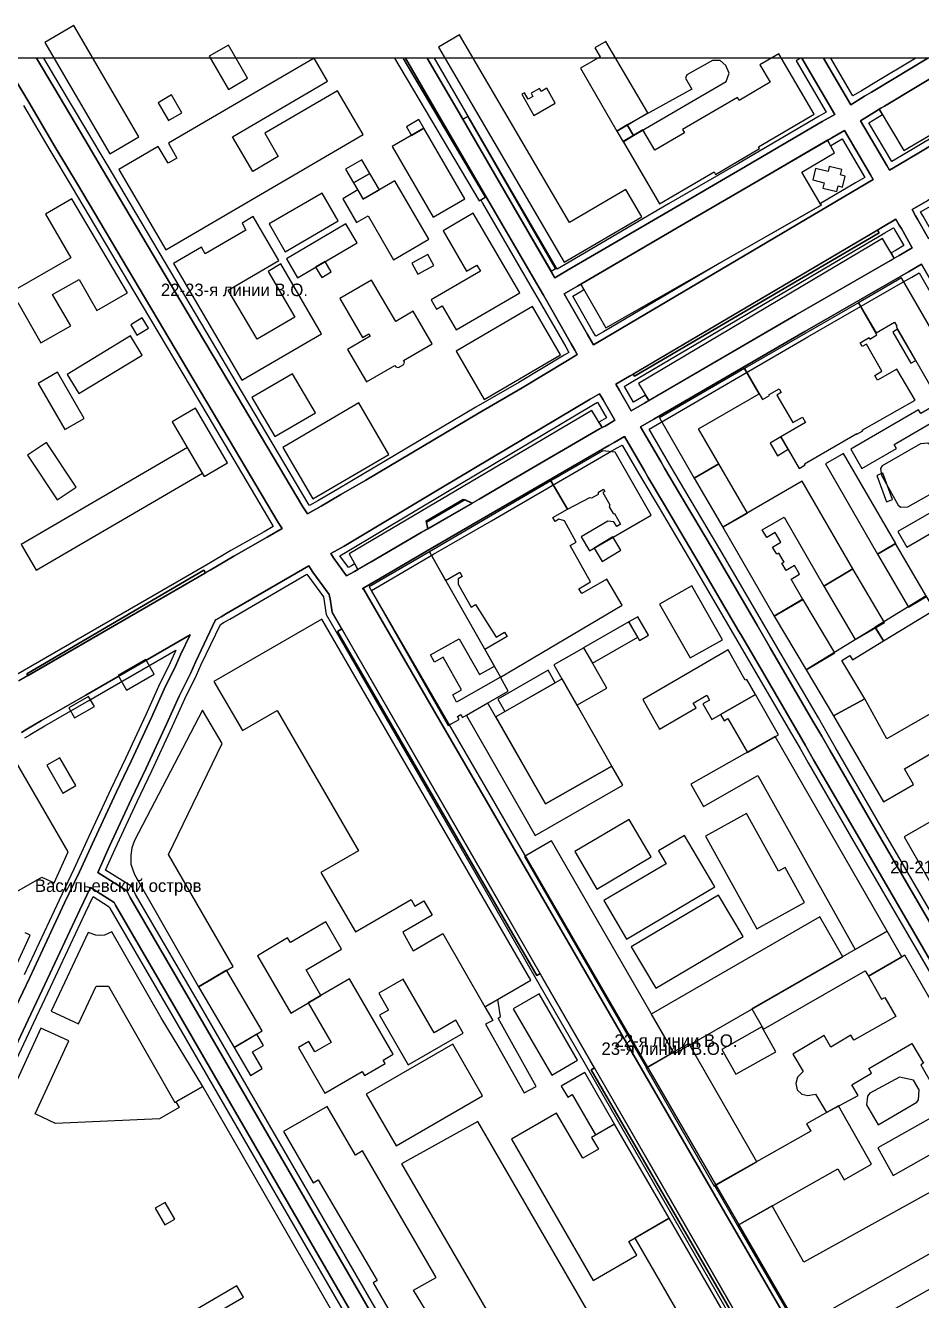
# Model space of a CAD drawing. Extents: x -1571 to 863, y -881 to 2148.
# Drawn here: x -1054 to -625, y 1454 to 2066 of the extents above; entities that cross this region are included whole.
import ezdxf

# ---------------------------------------------------------------- set-up
doc = ezdxf.new("R2010")
doc.units = 0
for name, color, linetype in [('AREAS', 62, 'CONTINUOUS'), ('BUILDINGS_CONTEXT', 9, 'CONTINUOUS'), ('LABELS', 7, 'CONTINUOUS'), ('LAND_EDGE', 8, 'CONTINUOUS'), ('ROADS_CITY', 8, 'CONTINUOUS'), ('SIDEWALKS', 9, 'CONTINUOUS')]:
    doc.layers.add(name, color=color, linetype=linetype)

msp = doc.modelspace()

# ---------------------------------------------------------------- linework, layer by layer
at = {"layer": 'AREAS'}
for points in [[(-877.4, 2050), (-836.8, 1981.6), (-833.8, 1983.4), (-873.3, 2050)], [(-644.819, 2025.546), (-633, 2005.7), (-557.7, 2050), (-609.177, 2050), (-607.787, 2047.74), (-611.666, 2045.353), (-642.304, 2027.03), (-644.01, 2026.026)], [(-765.7, 2018), (-762.7, 2012.9), (-718.2, 2038.9), (-716.9, 2042.9), (-718.4, 2046.5), (-721.2, 2048.9), (-724.9, 2049), (-737.2, 2042.1), (-737.8, 2040.5), (-734.7, 2035.1)], [(-844.672, 2020.774), (-824.808, 1986.559), (-802.316, 1947.818), (-800.2, 1949), (-842.3, 2022.1)], [(-788, 1941.607), (-776, 1920.7), (-672.6, 1979.5), (-682, 1995.3), (-666.3, 2004.6), (-669.639, 2010.641), (-706.333, 1989.212), (-739.834, 1969.712)], [(-762.936, 1898.477), (-762.3, 1897.4), (-644.9, 1966.2), (-645.72, 1967.547)], [(-760.3, 1894), (-755.394, 1885.793), (-685.055, 1926.694), (-639.44, 1953.003), (-637.635, 1954.035), (-643.2, 1963.6)], [(-847.9, 1909.5), (-834.4, 1886.3), (-797.7, 1907.7), (-811.2, 1930.9)], [(-931, 1863.3), (-916.6, 1838.6), (-880.1, 1859.9), (-894.5, 1884.6)], [(-899.2, 1812.2), (-895.017, 1804.736), (-888.655, 1808.394), (-864.661, 1822.391), (-861.509, 1824.216), (-862.3, 1828.1), (-844.5, 1838.5), (-840.177, 1836.57), (-836.855, 1838.494), (-818.56, 1849.091), (-779, 1872.127), (-777.744, 1872.803), (-782.7, 1881)], [(-644.2, 1853.2), (-643.7, 1850), (-635.8, 1835.5), (-634.5, 1834.6), (-631.1, 1834.7), (-611.7, 1845.7), (-610.9, 1847), (-611.6, 1850.5), (-620.2, 1864.3), (-621.5, 1865.3), (-625, 1865), (-643.4, 1854.4)], [(-1053.8, 1754.7), (-1053.251, 1753.876), (-968.111, 1803.084), (-968.9, 1804.4)], [(-904.8, 1775), (-809.2, 1609.9), (-807.598, 1610.886), (-835.701, 1659.808), (-902.752, 1776.181)], [(-783.1, 1564.7), (-679.1, 1385.2), (-678.009, 1385.847), (-744.5, 1501.407), (-781.46, 1565.611)], [(-651, 1547.9), (-645.4, 1538.2), (-626.7, 1549.1), (-626, 1550.2), (-625.7, 1555), (-628.3, 1559.7), (-635.1, 1561.2), (-649.4, 1553.4), (-650.5, 1552)]]:
    msp.add_lwpolyline(points, close=True, dxfattribs=at)
at = {"layer": 'BUILDINGS_CONTEXT'}
for points in [[(-1045.2, 2057.6), (-1014.1, 2004.2), (-1000.154, 2012.322), (-1031.254, 2065.722)], [(-966.3, 2051), (-957.09, 2035.083), (-947.9, 2040.4), (-957.11, 2056.317)], [(-766.4, 1987.1), (-793.5, 1971.2), (-846.2, 2061.2), (-856.3, 2055.3), (-796, 1952.1), (-758.8, 1973.9)], [(-770.7, 2015.1), (-755.9, 2023.8), (-776, 2058.1), (-781.3, 2055), (-778.8, 2050.7), (-788.2, 2045.2)], [(-981.8, 2002.1), (-986.1, 1999.6), (-990.9, 2007.7), (-1009.7, 1996.7), (-987.2, 1958.1), (-892.5, 2013.5), (-904.7, 2034.4), (-939.7, 2014), (-933.2, 2002.9), (-945.4, 1995.7), (-955.1, 2012.3), (-909.5, 2039), (-916, 2050.1), (-985.9, 2009.2)], [(-702.7, 2007.5), (-676.1, 2023.1), (-693, 2052.1), (-702.1, 2046.8), (-697.2, 2038.5), (-712.1, 2029.8), (-712.9, 2031.2), (-739.2, 2015.8), (-738.3, 2014.3), (-752.5, 2005.9), (-758.2, 2015.6), (-767.7, 2010), (-750.2, 1980.2), (-724.1, 1995.5), (-723.4, 1994.3), (-702.2, 2006.7)], [(-990.848, 2028.683), (-985.9, 2020.1), (-979.452, 2023.817), (-984.4, 2032.4)], [(-816.3, 2032.7), (-810.6, 2022.6), (-800.3, 2028.4), (-804.4, 2035.6), (-807, 2034.1), (-807.8, 2035.5), (-811.9, 2033.2), (-811, 2031.6), (-813.3, 2030.3), (-815.1, 2033.4)], [(-865.7, 2020.6), (-871.624, 2017.086), (-869.2, 2013), (-863.276, 2016.514)], [(-843.6, 1982.6), (-863.3, 2016.5), (-878.529, 2007.65), (-858.829, 1973.75)], [(-770.7, 2015.1), (-767.682, 2009.969), (-762.7, 2012.9), (-765.718, 2018.031)], [(-897.032, 1990.181), (-889.3, 1994.7), (-893.168, 2001.319), (-900.9, 1996.8)], [(-897.025, 1990.243), (-892.5, 1982.4), (-884.7, 1986.9), (-889.225, 1994.743)], [(-669.4, 1995.7), (-675.4, 1997.1), (-676.7, 1991.6), (-671.2, 1990.2), (-671.8, 1987.6), (-665.2, 1986), (-664.6, 1988.8), (-662.4, 1988.2), (-661.1, 1993.4), (-663.4, 1994), (-662.8, 1996.6), (-668.9, 1998.1)], [(-861, 1963.2), (-877.3, 1991.2), (-892.5, 1982.4), (-895, 1986.8), (-902.2, 1982.6), (-895.6, 1971.2), (-890.1, 1974.4), (-877.9, 1953.3)], [(-1072.3, 1896.3), (-1058.4, 1904.3), (-1070.6, 1925.6), (-1058.2, 1932.8), (-1047.1, 1913.4), (-1032.8, 1921.6), (-1041.5, 1936.7), (-1028.8, 1943.9), (-1020.3, 1928.9), (-1005.6, 1937.4), (-1032.3, 1982.6), (-1044.9, 1975.2), (-1032.8, 1954.2), (-1087.5, 1922.9)], [(-912.1, 1985.3), (-937.614, 1970.492), (-929.9, 1957.2), (-904.386, 1972.008)], [(-950.7, 1895.5), (-912.5, 1917.8), (-932, 1951.3), (-938.1, 1947.7), (-925.3, 1925.8), (-943.4, 1915.2), (-957.2, 1938.7), (-933, 1952.9), (-945.2, 1974), (-950.6, 1970.8), (-948.7, 1967.6), (-968.3, 1956.2), (-970.1, 1959.4), (-983.4, 1951.6)], [(-923.9, 1944.7), (-895.4, 1961.5), (-900.773, 1970.616), (-929.273, 1953.816)], [(-847.9, 1919.7), (-817.3, 1937.5), (-839.6, 1975.7), (-854.1, 1967.2), (-842.9, 1947.8), (-837.9, 1950.8), (-836.2, 1947.9), (-859.8, 1934.1), (-857.2, 1929.6), (-854.6, 1931.2)], [(-910.7, 1952.5), (-915.3, 1949.8), (-912.374, 1944.815), (-907.774, 1947.515)], [(-861.4, 1955.8), (-869.046, 1951.675), (-866.2, 1946.4), (-858.554, 1950.525)], [(-888.4, 1943.6), (-903.7, 1934.7), (-892.8, 1916), (-889.7, 1917.8), (-889.1, 1916.6), (-899.9, 1910.3), (-890.8, 1894.7), (-877.2, 1902.6), (-876.8, 1902), (-875.5, 1901.7), (-873, 1903.1), (-872.7, 1904.4), (-873.1, 1905), (-859.4, 1913), (-868.5, 1928.6), (-876.8, 1923.7)], [(-634.1, 1944.7), (-654.8, 1932.7), (-646.3, 1918.2), (-637.5, 1923.3), (-636.4, 1921.4), (-636.7, 1921.3), (-615.7, 1884.9), (-603.5, 1891.9)], [(-654.8, 1932.7), (-709.4, 1901.1), (-700.8, 1886.2), (-697.5, 1888.2), (-697.7, 1888.6), (-692.9, 1891.4), (-691.9, 1889.6), (-693.9, 1888.4), (-686.2, 1875.2), (-681.6, 1877.8), (-680.2, 1875.3), (-692.1, 1868.4), (-683.3, 1853.2), (-680.4, 1855), (-680.6, 1855.4), (-655.6, 1869.9), (-655.5, 1869.6), (-652.7, 1871.2), (-653, 1871.5), (-627.6, 1886), (-636.3, 1900.9), (-645.6, 1895.5), (-646.9, 1897.8), (-643.5, 1899.8), (-651, 1912.8), (-653, 1911.7), (-654, 1913.5), (-649.7, 1916), (-649.3, 1915.3), (-645.9, 1917.3)], [(-998.5, 1925.4), (-1003.947, 1922.172), (-1001, 1917.2), (-995.553, 1920.428)], [(-1028.9, 1889.1), (-998.5, 1907.6), (-1004.099, 1916.801), (-1034.499, 1898.301)], [(-627.3, 1905), (-636, 1920), (-638.36, 1918.631), (-629.66, 1903.631)], [(-1048.4, 1894), (-1035.6, 1871.8), (-1026.359, 1877.128), (-1039.159, 1899.328)], [(-915.4, 1879.9), (-926.3, 1898.6), (-945.815, 1887.225), (-934.915, 1868.525)], [(-750.3, 1877.4), (-733.6, 1848.6), (-721.8, 1855.4), (-731.5, 1872.2), (-702.4, 1889), (-709.4, 1901.1)], [(-596.5, 1848.4), (-595.2, 1846), (-581.5, 1853.9), (-603.5, 1891.9), (-624.9, 1879.5), (-625.9, 1881.3), (-658.5, 1862.4), (-653.2, 1853.2), (-636.6, 1862.8), (-637.7, 1864.7), (-616.5, 1877), (-617, 1877.8), (-614.7, 1879.1), (-607.1, 1865.9), (-612.2, 1862.9), (-608.9, 1857.2), (-603.6, 1860.3), (-598.8, 1852), (-602.2, 1850), (-600.1, 1846.3)], [(-957.6, 1855.9), (-972.978, 1882.042), (-984.1, 1875.5), (-968.722, 1849.358)], [(-693.615, 1859.291), (-688.482, 1862.371), (-692.1, 1868.4), (-697.232, 1865.321)], [(-1049.331, 1804.407), (-969.6, 1850.9), (-976.769, 1863.193), (-1056.5, 1816.7)], [(-1053.5, 1859.5), (-1039.3, 1838.1), (-1030.148, 1844.173), (-1044.348, 1865.573)], [(-777.5, 1861.6), (-802.4, 1847.3), (-794.4, 1833.6), (-783.7, 1839.3), (-782.7, 1839.1), (-779.6, 1840.9), (-779.5, 1841.8), (-777.1, 1843.2), (-776.5, 1842.2), (-777.4, 1841.7), (-774.1, 1835.7), (-774.4, 1834.8), (-772.5, 1831.6), (-771.8, 1831.5), (-768.9, 1826.5), (-770.8, 1825.4), (-772.1, 1827.5), (-775, 1827.9), (-787.9, 1820.3), (-783.9, 1813.6), (-754.3, 1830.7), (-771.5, 1861)], [(-636.9, 1817.1), (-661.91, 1860.417), (-670.6, 1855.4), (-645.59, 1812.083)], [(-708.1, 1831.8), (-721.822, 1855.437), (-733.6, 1848.6), (-719.878, 1824.963)], [(-646, 1849.8), (-641.4, 1837.2), (-638.487, 1838.264), (-643.087, 1850.864)], [(-775.6, 1800.1), (-787.6, 1793.2), (-788.9, 1795.5), (-783.3, 1798.8), (-793.2, 1816.2), (-790.3, 1817.8), (-795.9, 1828), (-798.5, 1828.8), (-800.4, 1827.7), (-801.5, 1829.6), (-794.4, 1833.6), (-802.4, 1847.3), (-860.7, 1813.2), (-852.9, 1799.4), (-846.1, 1803.5), (-845, 1801.4), (-846.8, 1800.2), (-846.9, 1797.6), (-840.6, 1786.6), (-838.5, 1787.9), (-828.7, 1772.3), (-824.6, 1774.7), (-823.3, 1772.5), (-834.1, 1766.3), (-826.6, 1753.1), (-768.1, 1787.6)], [(-695.2, 1782.3), (-681.4, 1790.3), (-687, 1800), (-683, 1802.4), (-685.5, 1806.7), (-689.5, 1804.3), (-691.5, 1807.7), (-690.5, 1808.3), (-693, 1812.6), (-694, 1812), (-696.1, 1815.5), (-692.1, 1817.8), (-694.7, 1822.4), (-698.8, 1820), (-701, 1823.7), (-690.4, 1829.8), (-671.4, 1796.7), (-657.5, 1805), (-681.8, 1847.1), (-719.9, 1825)], [(-631.6, 1815.4), (-605.973, 1830.216), (-610.3, 1837.7), (-635.927, 1822.884)], [(-781.6, 1814.9), (-777.8, 1808.6), (-768.828, 1814.012), (-772.628, 1820.312)], [(-645.6, 1812.1), (-630.8, 1786.7), (-622.13, 1791.752), (-636.93, 1817.152)], [(-845.6, 1735.1), (-844.8, 1733.7), (-822.8, 1746.3), (-826.6, 1753.1), (-847.6, 1741.1), (-849.4, 1744.5), (-845.2, 1746.9), (-854, 1762.6), (-858.2, 1760.3), (-860.1, 1763.7), (-846.4, 1771.5), (-836.7, 1754.3), (-829.5, 1758.3), (-860.7, 1813.2), (-889.6, 1796.4), (-851.6, 1729.8), (-846.4, 1732.8), (-847.2, 1734.1)], [(-642.347, 1779.34), (-657.5, 1805), (-671.453, 1796.76), (-656.3, 1771.1)], [(-720.1, 1771), (-734.8, 1796.9), (-750.226, 1788.145), (-735.526, 1762.245)], [(-695.2, 1782.3), (-679.9, 1756.6), (-666.195, 1764.759), (-681.495, 1790.459)], [(-646.803, 1777.069), (-642.797, 1770.494), (-618.294, 1785.426), (-622.3, 1792)], [(-834, 1594.9), (-812, 1607.6), (-912.3, 1780.9), (-964.1, 1750.9), (-950.4, 1727.4), (-933.7, 1737), (-894.7, 1669.7), (-912.7, 1659.3), (-896.2, 1630.8), (-869.5, 1646.3), (-867.7, 1643.2), (-863.4, 1645.8), (-859.4, 1638.8), (-873.5, 1630.7), (-868.4, 1621.8), (-854.3, 1630)], [(-759.811, 1770.694), (-755.535, 1773.137), (-760.625, 1782.043), (-764.9, 1779.6)], [(-760.7, 1772.3), (-764.9, 1779.6), (-786.682, 1767.068), (-782.482, 1759.768)], [(-657.7, 1761.3), (-642.8, 1770.5), (-646.7, 1776.9), (-679.9, 1756.6), (-666.8, 1734.5), (-651.7, 1742.7), (-662.8, 1761.1), (-659, 1763.4)], [(-786.6, 1767.1), (-800.9, 1758.9), (-789.849, 1739.629), (-775.549, 1747.829)], [(-726.2, 1742), (-729.5, 1740.2), (-725.2, 1732.7), (-704.2, 1744.8), (-708.4, 1752), (-709.1, 1751.6), (-717.3, 1766.1), (-758.3, 1742.3), (-750.2, 1728.1), (-732.7, 1738.3), (-734.1, 1740.6), (-727.5, 1744.4)], [(-996.8, 1761.5), (-1010.1, 1753.8), (-1006.035, 1746.779), (-992.735, 1754.479)], [(-824.4, 1736.5), (-800.3, 1750.3), (-803.752, 1756.328), (-827.852, 1742.528)], [(-828.808, 1734.013), (-804.9, 1692.2), (-773.092, 1710.387), (-797, 1752.2)], [(-1031, 1733.5), (-1021.441, 1739.034), (-1024.2, 1743.8), (-1033.759, 1738.266)], [(-708.1, 1716.9), (-693.2, 1725.4), (-704.2, 1744.8), (-721, 1735.2), (-719.3, 1732.1), (-717.4, 1733.2)], [(-767.8, 1701.2), (-773.1, 1710.4), (-804.9, 1692.2), (-832.6, 1740.6), (-842.9, 1734.7), (-810, 1677.1)], [(-954.9, 1614.2), (-985.9, 1668), (-960.2, 1721.2), (-969.6, 1737.2), (-1002.2, 1674.6), (-1003.5, 1671.2), (-1004, 1667.6), (-1003.9, 1663.4), (-1002.2, 1658.3), (-971.5, 1604.5)], [(-694.7, 1724.6), (-735.2, 1701.7), (-729.2, 1691), (-703.1, 1705.9), (-656.4, 1622.3), (-641, 1631.1)], [(-1030.3, 1701), (-1038.009, 1714.415), (-1044.3, 1710.8), (-1036.591, 1697.385)], [(-764.8, 1684.8), (-790.915, 1669.391), (-780.3, 1651.4), (-754.185, 1666.809)], [(-708.5, 1687.7), (-728.2, 1676.7), (-703.6, 1632.3), (-680.7, 1645), (-689.9, 1661.8), (-693.1, 1660)], [(-747.1, 1663.5), (-777, 1645.9), (-766.1, 1627.4), (-723.7, 1652.4), (-738.2, 1677.1), (-750.7, 1669.7)], [(-815.1, 1667), (-756.575, 1565.557), (-743.5, 1573.1), (-802.025, 1674.543)], [(-722, 1648.5), (-763.8, 1623.7), (-751.969, 1603.759), (-710.169, 1628.559)], [(-928.7, 1627.9), (-943.2, 1619.4), (-927.2, 1591.9), (-912.7, 1600.3), (-919.8, 1612.6), (-902.8, 1622.5), (-910.4, 1635.6), (-927.4, 1625.7)], [(-662.3, 1618.9), (-673.3, 1638), (-754.238, 1591.387), (-743.238, 1572.287)], [(-989.4, 1589.6), (-1013, 1630.9), (-1016.6, 1629.3), (-1018.6, 1629.1), (-1020.7, 1629.2), (-1024.5, 1630.5), (-1042.2, 1592.8), (-1029.1, 1586.7), (-1020.6, 1604.8), (-1014.7, 1604.8), (-982.9, 1549), (-969.4, 1556.6)], [(-641, 1631.1), (-706, 1593.9), (-700.4, 1584.2), (-651.6, 1612.2), (-650, 1609.6), (-633.9, 1618.8)], [(-971.5, 1604.5), (-954.4, 1575.4), (-940.914, 1583.325), (-958.014, 1612.425)], [(-882.9, 1569.3), (-878, 1572.1), (-899, 1608.3), (-918.8, 1596.8), (-907.8, 1577.8), (-915.7, 1573.2), (-918.6, 1578.2), (-923.5, 1575.4), (-910.8, 1553.5), (-892.9, 1563.8), (-891.8, 1561.9), (-881.9, 1567.6)], [(-858.4, 1582.4), (-873.3, 1608.1), (-885, 1601.4), (-880.3, 1593.3), (-884.6, 1590.8), (-870.8, 1567), (-844.5, 1582.3), (-848, 1588.4)], [(-827.8, 1598.4), (-834, 1594.9), (-830.3, 1588.3), (-833.7, 1586.5), (-815.2, 1553.6), (-809.5, 1556.7), (-827.7, 1589.5), (-826.5, 1590.2)], [(-820.411, 1593.919), (-802, 1562.1), (-789.589, 1569.281), (-808, 1601.1)], [(-720.42, 1574.435), (-713.696, 1562.492), (-694.5, 1573.3), (-701.224, 1585.243)], [(-943.5, 1581.8), (-954.4, 1575.4), (-946.6, 1562), (-940.9, 1565.3), (-945.6, 1573.2), (-940.3, 1576.3)], [(-891, 1552.9), (-876.7, 1528.2), (-835.211, 1552.22), (-849.511, 1576.92)], [(-703.6, 1520.5), (-736.204, 1577.306), (-756.6, 1565.6), (-723.996, 1508.794)], [(-780.9, 1533.4), (-771.8, 1538.6), (-786.1, 1563.3), (-797.4, 1556.8), (-794.3, 1551.5), (-792.1, 1552.8)], [(-764.9, 1482.2), (-745.6, 1493.4), (-771.8, 1538.6), (-782.9, 1532.2), (-779.6, 1526.5), (-787.1, 1522.2), (-799.7, 1543.9), (-821.3, 1531.3), (-782.1, 1463.5), (-761.1, 1475.7)], [(-677.7, 1535.2), (-723.8, 1509.1), (-712.9, 1489.9), (-664.7, 1517.2), (-661.7, 1511.8), (-648.5, 1519.3), (-664.4, 1547.4), (-679.7, 1538.8)], [(-638.1, 1514), (-610.179, 1529.712), (-617.6, 1542.9), (-645.521, 1527.188)], [(-696.2, 1499.4), (-712.9, 1489.9), (-669.1, 1414.7), (-654.1, 1423.4), (-661, 1435), (-663.1, 1433.9), (-671, 1447.9), (-594.1, 1491.4), (-606.8, 1513.5), (-681, 1472.3)], [(-982.9, 1493), (-987.5, 1501), (-992.274, 1498.255), (-987.674, 1490.255)], [(-687, 1392.2), (-745.6, 1493.4), (-762.076, 1483.859), (-703.476, 1382.659)], [(-592.3, 1475.4), (-651.7, 1441.8), (-642.2, 1425.3), (-609, 1444.5), (-610.5, 1447.1), (-584.5, 1461.6), (-569.4, 1470.7), (-577.3, 1484.6)], [(-953.1, 1461), (-974.737, 1448.378), (-971.6, 1443), (-949.963, 1455.622)]]:
    msp.add_lwpolyline(points, close=True, dxfattribs=at)
for points in [[(-608.4, 1742.3), (-641.1, 1723.4), (-651.7, 1742.7), (-666.8, 1734.5), (-642.7, 1693.2), (-628.4, 1701.6), (-632.7, 1709.1), (-613.1, 1720.4)], [(-1058.6, 1650.2), (-1046.7, 1657.1), (-1040.8, 1654.4), (-1034.1, 1669.2), (-1063.8, 1720.5)], [(-618.9, 1684.4), (-632.9, 1676.4), (-609.3, 1635.4)], [(-1058.7, 1615.3), (-1052.3, 1629.3), (-1054.6, 1630.4)], [(-601.6, 1566), (-632.6, 1619.6), (-650, 1609.6), (-643.7, 1598.6), (-642.2, 1599.4), (-636.8, 1590.2), (-657, 1578.9), (-658.4, 1581.2), (-668, 1575.5), (-671.2, 1581.1), (-686.3, 1572.1), (-681.3, 1563.8), (-684, 1561.2), (-684.8, 1558.1), (-684.2, 1555.1), (-681.9, 1552.9), (-679, 1552.3), (-675.4, 1552.9), (-670.1, 1544.2), (-655, 1552.3), (-657.9, 1557.4), (-648.6, 1563), (-649.8, 1565.2), (-629.1, 1577.2), (-623.6, 1567.8), (-624.9, 1567), (-618.6, 1556.2)], [(-888.5, 1415.9), (-969.4, 1556.6), (-982.4, 1549.3), (-980.8, 1546.5), (-990.2, 1541.2), (-1040.1, 1538.9), (-1049.8, 1543.5), (-1033.7, 1578.6), (-1047.2, 1584.7), (-1092.6, 1485.8)], [(-859, 1443.7), (-868.3, 1458.9), (-857.5, 1465), (-892.8, 1525.8), (-896.2, 1523.7), (-909.7, 1547.1), (-930.7, 1535.1), (-916.4, 1510.4), (-914, 1511.8), (-885.8, 1463.5), (-887.7, 1462.4), (-842.6, 1384.5)], [(-776.9, 1435.5), (-837.5, 1539.9), (-874, 1519.5), (-816, 1419.7)]]:
    msp.add_lwpolyline(points, dxfattribs=at)
at = {"layer": 'LAND_EDGE'}
msp.add_lwpolyline([(-647.5, 1015.4), (-596, 1214.5), (-590.3, 1234.5), (-597.7, 1247.6), (-591.6, 1270.5), (-588.2, 1272.6), (-532.9, 1339.1), (-520.2, 1356.5), (-480, 1416.2), (-382.5, 1557.7), (-364.6, 1580.7), (-339, 1609.9), (-270.6, 1692.2), (-152.4, 1815.1), (-37.8, 1912.8), (23.9, 1954.9), (42.3, 1966.3), (124.9, 2015), (193.5, 2050), (-1450, 2050), (-1450, 305)], dxfattribs=at)
at = {"layer": 'ROADS_CITY'}
for points in [[(-621.43, 2050), (-646.896, 2034.77), (-648.59, 2033.774), (-651.842, 2031.843), (-658.442, 2027.718), (-671.486, 2050), (-681.914, 2050), (-666.158, 2023.084), (-666.153, 2023.075), (-672.164, 2019.589), (-710.867, 1996.988), (-744.366, 1977.488), (-794.066, 1948.488), (-800.522, 1944.727), (-824.808, 1986.559), (-847.51, 2025.662), (-861.692, 2050), (-872.108, 2050), (-855.29, 2021.138), (-832.592, 1982.041), (-808.075, 1939.813), (-805.982, 1936.324), (-792.61, 1912.973), (-790.93, 1910.008), (-789.728, 1907.818), (-794.419, 1904.992), (-816.158, 1891.829), (-836.831, 1879.944), (-891.261, 1847.626), (-903.138, 1840.64), (-912.686, 1835.07), (-919.189, 1831.395), (-921.359, 1834.706), (-952.88, 1887.873), (-987.881, 1946.774), (-1017.486, 1996.681), (-1028.182, 2014.576), (-1040.878, 2036.068), (-1049.157, 2050), (-1063.172, 2050)], [(-1064.85, 2049.003), (-1052.922, 2028.932), (-1040.218, 2007.424), (-1029.514, 1989.519), (-999.919, 1939.626), (-964.92, 1880.727), (-933.241, 1827.294), (-931.338, 1824.392), (-938.496, 1820.165), (-954.509, 1811.157), (-965.945, 1804.336), (-1057.634, 1751.342)], [(-562.474, 2042.419), (-632.558, 2000.629), (-639.919, 1996.329), (-641.212, 1998.566), (-653.803, 2020.004), (-647.158, 2024.157), (-644.01, 2026.026), (-642.304, 2027.03), (-611.666, 2045.353)], [(-621.233, 1963.599), (-626.401, 1972.748), (-627.403, 1974.45), (-629.054, 1977.364), (-621.465, 1981.758)], [(-620.511, 1635.264), (-646.408, 1679.759), (-668.501, 1717.946), (-672.405, 1724.753), (-676.612, 1731.966), (-697.112, 1767.166), (-703.409, 1777.961), (-704.512, 1779.865), (-723.923, 1812.984), (-740.633, 1841.202), (-747.908, 1853.359), (-749.695, 1856.536), (-759.338, 1873.081), (-752.936, 1876.811), (-680.545, 1918.906), (-634.96, 1945.197), (-630.749, 1947.604), (-624.552, 1951.224), (-604, 1915.355)], [(-644.107, 1366.906), (-700.105, 1463.602), (-727.506, 1511.103), (-819.206, 1669.304), (-833.409, 1693.908), (-858.71, 1737.411), (-892.119, 1795.136), (-892.849, 1795.615), (-892.189, 1795.981), (-884.145, 1800.606), (-860.139, 1814.609), (-832.345, 1830.706), (-814.04, 1841.309), (-774.6, 1864.273), (-771.995, 1865.677), (-767.109, 1868.541), (-757.505, 1852.064), (-755.692, 1848.841), (-748.367, 1836.598), (-731.677, 1808.416), (-712.288, 1775.335), (-711.191, 1773.439), (-704.888, 1762.634), (-684.388, 1727.434), (-680.195, 1720.247), (-676.299, 1713.454), (-654.192, 1675.241), (-628.289, 1630.736), (-600.803, 1583.56)], [(-863.742, 1404.811), (-908.838, 1482.704), (-975.34, 1597.607), (-1004.278, 1647.401), (-1005.819, 1650.483), (-1019.842, 1659.378), (-1014.164, 1671.933), (-1003.581, 1694.697), (-996.582, 1709.394), (-986.765, 1730.431), (-980.678, 1743.901), (-975.178, 1755.202), (-972.87, 1760.319), (-963.291, 1780.481), (-963.19, 1780.539), (-963.19, 1780.539), (-960.594, 1782.041), (-957.998, 1783.543), (-957.998, 1783.544), (-927.577, 1801.151), (-918.493, 1806.473), (-916.537, 1803.487), (-908.702, 1792.737), (-908.593, 1792.045), (-908.8, 1791.73), (-908.514, 1791.542), (-907.354, 1784.169), (-835.701, 1659.808), (-805.599, 1607.405), (-783.298, 1568.803), (-744.5, 1501.407), (-661.314, 1356.832)], [(-1056.363, 1726.559), (-1053.802, 1728.038), (-1053.819, 1728.069), (-1046.767, 1732.257), (-1025.602, 1744.437), (-975.505, 1773.416), (-980.13, 1763.681), (-982.422, 1758.598), (-987.922, 1747.299), (-994.035, 1733.769), (-1003.818, 1712.806), (-1010.819, 1698.103), (-1021.436, 1675.267), (-1028.522, 1659.599), (-1035.711, 1644.821), (-1052.421, 1608.999), (-1059.12, 1594.802)], [(-1065.178, 1563.002), (-1051.88, 1591.398), (-1045.179, 1605.601), (-1028.489, 1641.379), (-1023.281, 1652.085), (-1011.981, 1644.917), (-1011.322, 1643.599), (-982.26, 1593.593), (-915.762, 1478.696), (-870.658, 1400.789), (-864.758, 1390.69), (-837.061, 1342.794), (-796.875, 1273.619), (-793.602, 1267.764), (-849.899, 1234.666), (-828.294, 1195.952), (-725.098, 1010.64)]]:
    msp.add_lwpolyline(points, dxfattribs=at)
for points in [[(-795.975, 1936.96), (-789.534, 1940.712), (-739.834, 1969.712), (-706.333, 1989.212), (-667.636, 2011.811), (-661.514, 2015.362), (-648.988, 1994.034), (-647.685, 1991.781), (-654.752, 1987.632), (-775.672, 1916.22), (-782.002, 1912.446), (-783.07, 1914.392), (-784.79, 1917.427)], [(-771.257, 1893.629), (-764.665, 1897.458), (-643.639, 1968.774), (-636.82, 1972.814), (-635.197, 1969.95), (-634.199, 1968.252), (-629, 1959.048), (-635.251, 1955.396), (-639.44, 1953.003), (-685.055, 1926.694), (-757.464, 1884.589), (-763.86, 1880.863), (-769.512, 1890.666)], [(-907.998, 1812.351), (-901.594, 1815.94), (-855.113, 1843.689), (-783.517, 1886.386), (-779.015, 1889.066), (-777.288, 1886.134), (-771.63, 1876.323), (-776.405, 1873.523), (-779, 1872.127), (-818.56, 1849.091), (-836.855, 1838.494), (-864.661, 1822.391), (-888.655, 1808.394), (-896.611, 1803.819), (-900.401, 1801.721), (-906.663, 1810.313)]]:
    msp.add_lwpolyline(points, close=True, dxfattribs=at)
at = {"layer": 'SIDEWALKS'}
for points in [[(-1049.157, 2050), (-1040.878, 2036.068), (-1028.182, 2014.576), (-1017.486, 1996.681), (-987.881, 1946.774), (-952.88, 1887.873), (-921.359, 1834.706), (-919.189, 1831.395), (-912.686, 1835.07), (-903.138, 1840.64), (-891.261, 1847.626), (-836.831, 1879.944), (-816.158, 1891.829), (-794.419, 1904.992), (-789.728, 1907.818), (-790.93, 1910.008), (-792.61, 1912.973), (-805.982, 1936.324), (-808.075, 1939.813), (-832.592, 1982.041), (-855.29, 2021.138), (-872.108, 2050), (-872.859, 2050), (-873.187, 2049.809), (-833.8, 1983.4), (-836.062, 1982.043), (-835.186, 1980.534), (-810.659, 1938.288), (-808.57, 1934.807), (-795.217, 1911.488), (-793.749, 1908.898), (-795.97, 1907.56), (-817.682, 1894.413), (-838.345, 1882.534), (-892.788, 1850.209), (-904.654, 1843.229), (-914.18, 1837.672), (-918.22, 1835.389), (-918.813, 1836.294), (-950.301, 1889.404), (-985.301, 1948.305), (-1014.908, 1998.216), (-1025.603, 2016.108), (-1038.297, 2037.597), (-1045.667, 2050)], [(-861.692, 2050), (-847.51, 2025.662), (-844.672, 2020.774), (-842.3, 2022.1), (-800.2, 1949), (-802.316, 1947.818), (-800.522, 1944.727), (-794.066, 1948.488), (-744.366, 1977.488), (-710.867, 1996.988), (-672.164, 2019.589), (-666.153, 2023.075), (-666.158, 2023.084), (-681.914, 2050), (-682.638, 2050), (-684.688, 2048.8), (-670.264, 2024.159), (-673.673, 2022.182), (-712.378, 1999.579), (-745.876, 1980.08), (-795.577, 1951.079), (-799.436, 1948.832), (-822.214, 1988.066), (-844.917, 2027.171), (-858.22, 2050)], [(-671.486, 2050), (-658.442, 2027.718), (-651.842, 2031.843), (-648.59, 2033.774), (-646.896, 2034.77), (-621.43, 2050), (-627.275, 2050), (-648.426, 2037.351), (-650.116, 2036.357), (-653.403, 2034.405), (-657.413, 2031.898), (-668.01, 2050)], [(-653.803, 2020.004), (-641.212, 1998.566), (-639.919, 1996.329), (-632.558, 2000.629), (-562.474, 2042.419), (-549.653, 2050), (-555.547, 2050), (-564.006, 2044.998), (-634.083, 2003.212), (-638.832, 2000.438), (-649.738, 2019.007), (-645.597, 2021.595), (-643.284, 2022.968), (-644.819, 2025.546), (-647.158, 2024.157)], [(-629.054, 1977.364), (-627.403, 1974.45), (-626.401, 1972.748), (-621.233, 1963.599), (-613.761, 1967.991), (-612.077, 1968.959), (-613.624, 1971.529), (-615.269, 1970.584), (-620.122, 1967.732), (-623.802, 1974.246), (-624.805, 1975.95), (-624.979, 1976.257), (-619.95, 1979.169), (-512.128, 2042.919), (-512.789, 2044.037), (-619.1, 1981.9), (-619.656, 1982.827), (-621.465, 1981.758)], [(-795.975, 1936.96), (-784.79, 1917.427), (-783.07, 1914.392), (-782.002, 1912.446), (-775.672, 1916.22), (-654.752, 1987.632), (-647.685, 1991.781), (-648.988, 1994.034), (-661.514, 2015.362), (-667.636, 2011.811), (-669.639, 2010.641), (-668.187, 2008.015), (-666.127, 2009.218), (-662.59, 2011.27), (-651.776, 1992.858), (-656.274, 1990.217), (-673.073, 1980.296), (-672.6, 1979.5), (-721.696, 1951.581), (-777.203, 1918.8), (-780.878, 1916.609), (-782.183, 1918.912), (-791.892, 1935.867), (-788.023, 1938.121), (-786.507, 1939.005), (-788, 1941.607), (-789.534, 1940.712)], [(-771.257, 1893.629), (-769.512, 1890.666), (-763.86, 1880.863), (-757.464, 1884.589), (-755.394, 1885.793), (-756.933, 1888.368), (-758.973, 1887.182), (-762.766, 1884.972), (-766.92, 1892.176), (-767.14, 1892.551), (-763.15, 1894.869), (-642.113, 1966.191), (-637.922, 1968.674), (-637.795, 1968.45), (-636.798, 1966.754), (-633.066, 1960.147), (-636.752, 1957.994), (-639.143, 1956.628), (-637.635, 1954.035), (-635.251, 1955.396), (-629, 1959.048), (-634.199, 1968.252), (-635.197, 1969.95), (-636.82, 1972.814), (-643.639, 1968.774), (-645.72, 1967.547), (-644.9, 1966.2), (-762.3, 1897.4), (-762.936, 1898.477), (-764.665, 1897.458)], [(-907.998, 1812.351), (-906.663, 1810.313), (-900.401, 1801.721), (-896.611, 1803.819), (-895.017, 1804.736), (-896.484, 1807.353), (-898.086, 1806.432), (-899.537, 1805.629), (-903.69, 1811.327), (-900.092, 1813.343), (-853.576, 1841.113), (-781.982, 1883.809), (-780.07, 1884.947), (-779.88, 1884.624), (-775.717, 1877.404), (-777.876, 1876.139), (-779.298, 1875.373), (-777.744, 1872.803), (-776.405, 1873.523), (-771.63, 1876.323), (-777.288, 1886.134), (-779.015, 1889.066), (-783.517, 1886.386), (-855.113, 1843.689), (-901.594, 1815.94)], [(-862.141, 1827.317), (-861.509, 1824.216), (-840.177, 1836.57), (-843.558, 1838.079)]]:
    msp.add_lwpolyline(points, close=True, dxfattribs=at)
for points in [[(-1057.634, 1751.342), (-1053.251, 1753.876), (-1053.8, 1754.7), (-968.9, 1804.4), (-968.111, 1803.084), (-965.945, 1804.336), (-954.509, 1811.157), (-938.496, 1820.165), (-931.338, 1824.392), (-933.241, 1827.294), (-964.92, 1880.727), (-999.919, 1939.626), (-1029.514, 1989.519), (-1040.218, 2007.424), (-1052.922, 2028.932), (-1064.85, 2049.003)], [(-1055.503, 2027.403), (-1042.797, 2005.892), (-1032.092, 1987.984), (-1002.499, 1938.095), (-967.499, 1879.196), (-935.787, 1825.706), (-935.571, 1825.376), (-939.994, 1822.764), (-956.014, 1813.753), (-967.464, 1806.923), (-1059.149, 1753.932)], [(-604, 1915.355), (-624.552, 1951.224), (-630.749, 1947.604), (-634.96, 1945.197), (-680.545, 1918.906), (-752.936, 1876.811), (-759.338, 1873.081), (-749.695, 1856.536), (-747.908, 1853.359), (-740.633, 1841.202), (-723.923, 1812.984), (-704.512, 1779.865), (-703.409, 1777.961), (-697.112, 1767.166), (-676.612, 1731.966), (-672.405, 1724.753), (-668.501, 1717.946), (-646.408, 1679.759), (-620.511, 1635.264)], [(-617.919, 1636.774), (-643.813, 1681.264), (-665.901, 1719.444), (-669.808, 1726.255), (-674.02, 1733.477), (-694.52, 1768.677), (-700.815, 1779.468), (-701.919, 1781.375), (-721.338, 1814.507), (-738.055, 1842.736), (-745.313, 1854.865), (-747.091, 1858.027), (-755.235, 1872), (-751.427, 1874.218), (-679.041, 1916.31), (-633.466, 1942.596), (-629.248, 1945.006), (-625.651, 1947.107), (-606.6, 1913.858)], [(-600.803, 1583.56), (-628.289, 1630.736), (-654.192, 1675.241), (-676.299, 1713.454), (-680.195, 1720.247), (-684.388, 1727.434), (-704.888, 1762.634), (-711.191, 1773.439), (-712.288, 1775.335), (-731.677, 1808.416), (-748.367, 1836.598), (-755.692, 1848.841), (-757.505, 1852.064), (-767.109, 1868.541), (-771.995, 1865.677), (-774.6, 1864.273), (-814.04, 1841.309), (-832.345, 1830.706), (-860.139, 1814.609), (-884.145, 1800.606), (-892.189, 1795.981), (-892.849, 1795.615), (-892.119, 1795.136), (-858.71, 1737.411), (-833.409, 1693.908), (-819.206, 1669.304), (-727.506, 1511.103), (-700.105, 1463.602), (-644.107, 1366.906)], [(-641.511, 1368.408), (-697.508, 1465.104), (-724.909, 1512.605), (-816.609, 1670.806), (-830.813, 1695.412), (-856.115, 1738.917), (-888.4, 1794.699), (-882.641, 1798.01), (-858.631, 1812.016), (-830.841, 1828.11), (-812.533, 1838.714), (-773.134, 1861.656), (-770.524, 1863.061), (-768.186, 1864.432), (-760.109, 1850.573), (-758.287, 1847.335), (-750.945, 1835.064), (-734.262, 1806.893), (-714.881, 1773.825), (-713.785, 1771.932), (-707.48, 1761.123), (-686.98, 1725.923), (-682.792, 1718.745), (-678.899, 1711.956), (-656.787, 1673.736), (-630.881, 1629.226), (-603.405, 1582.067)], [(-679.1, 1385.2), (-783.1, 1564.7), (-781.46, 1565.611), (-783.298, 1568.803), (-805.599, 1607.405), (-807.598, 1610.886), (-809.2, 1609.9), (-904.8, 1775), (-902.752, 1776.181), (-907.354, 1784.169), (-908.514, 1791.542), (-908.8, 1791.73), (-908.593, 1792.045), (-908.702, 1792.737), (-916.537, 1803.487), (-918.493, 1806.473), (-927.577, 1801.151), (-957.998, 1783.544), (-957.998, 1783.543), (-960.594, 1782.041), (-963.19, 1780.539), (-963.19, 1780.539), (-963.291, 1780.481), (-972.87, 1760.319), (-975.178, 1755.202), (-980.678, 1743.901), (-986.765, 1730.431), (-996.582, 1709.394), (-1003.581, 1694.697), (-1014.164, 1671.933), (-1019.842, 1659.378), (-1005.819, 1650.483), (-1004.278, 1647.401), (-975.34, 1597.607), (-908.838, 1482.704), (-863.742, 1404.811)], [(-861.149, 1406.319), (-906.242, 1484.207), (-972.745, 1599.112), (-1001.637, 1648.827), (-1003.509, 1652.57), (-1016.035, 1660.515), (-1011.437, 1670.682), (-1000.866, 1693.42), (-993.868, 1708.115), (-984.039, 1729.179), (-977.962, 1742.626), (-972.461, 1753.929), (-970.147, 1759.059), (-960.982, 1778.35), (-959.092, 1779.445), (-956.496, 1780.946), (-956.496, 1780.947), (-926.068, 1798.558), (-919.439, 1802.442), (-919.005, 1801.78), (-911.553, 1791.555), (-910.231, 1783.153), (-838.301, 1658.312), (-808.199, 1605.907), (-785.896, 1567.304), (-747.1, 1499.911), (-663.922, 1355.348)], [(-1059.12, 1594.802), (-1052.421, 1608.999), (-1035.711, 1644.821), (-1028.522, 1659.599), (-1021.436, 1675.267), (-1010.819, 1698.103), (-1003.818, 1712.806), (-994.035, 1733.769), (-987.922, 1747.299), (-982.422, 1758.598), (-980.13, 1763.681), (-975.505, 1773.416), (-1025.602, 1744.437), (-1046.767, 1732.257), (-1053.819, 1728.069), (-1053.802, 1728.038), (-1056.363, 1726.559)], [(-1054.847, 1723.97), (-1052.301, 1725.44), (-1052.319, 1725.471), (-1045.253, 1729.667), (-1024.102, 1741.838), (-982.355, 1765.987), (-982.853, 1764.941), (-985.139, 1759.871), (-990.638, 1748.574), (-996.761, 1735.021), (-1006.532, 1714.085), (-1013.534, 1699.38), (-1024.163, 1676.518), (-1031.238, 1660.874), (-1038.42, 1646.111), (-1055.137, 1610.273)], [(-870.658, 1400.789), (-915.762, 1478.696), (-982.26, 1593.593), (-1011.322, 1643.599), (-1011.981, 1644.917), (-1023.281, 1652.085), (-1028.489, 1641.379), (-1045.179, 1605.601), (-1051.88, 1591.398), (-1065.178, 1563.002)], [(-1062.462, 1561.728), (-1049.165, 1590.122), (-1042.463, 1604.327), (-1025.78, 1640.089), (-1022.052, 1647.753), (-1014.291, 1642.83), (-1013.963, 1642.173), (-984.855, 1592.088), (-918.358, 1477.193), (-873.251, 1399.281)]]:
    msp.add_lwpolyline(points, dxfattribs=at)

# ---------------------------------------------------------------- texts
at = {"layer": 'LABELS'}
for s, p in [('22-23-я линии В.О.', (-989.548, 1935.876)), ('20-21-я линии В.О.', (-639.511, 1658.963)), ('Васильевский остров', (-1050, 1650)), ('22-я линии В.О.', (-771.855, 1575.649)), ('23-я линии В.О.', (-778.104, 1571.807))]:
    msp.add_text(s, height=6, dxfattribs=at).set_placement(p)

doc.saveas('drawing.dxf')
